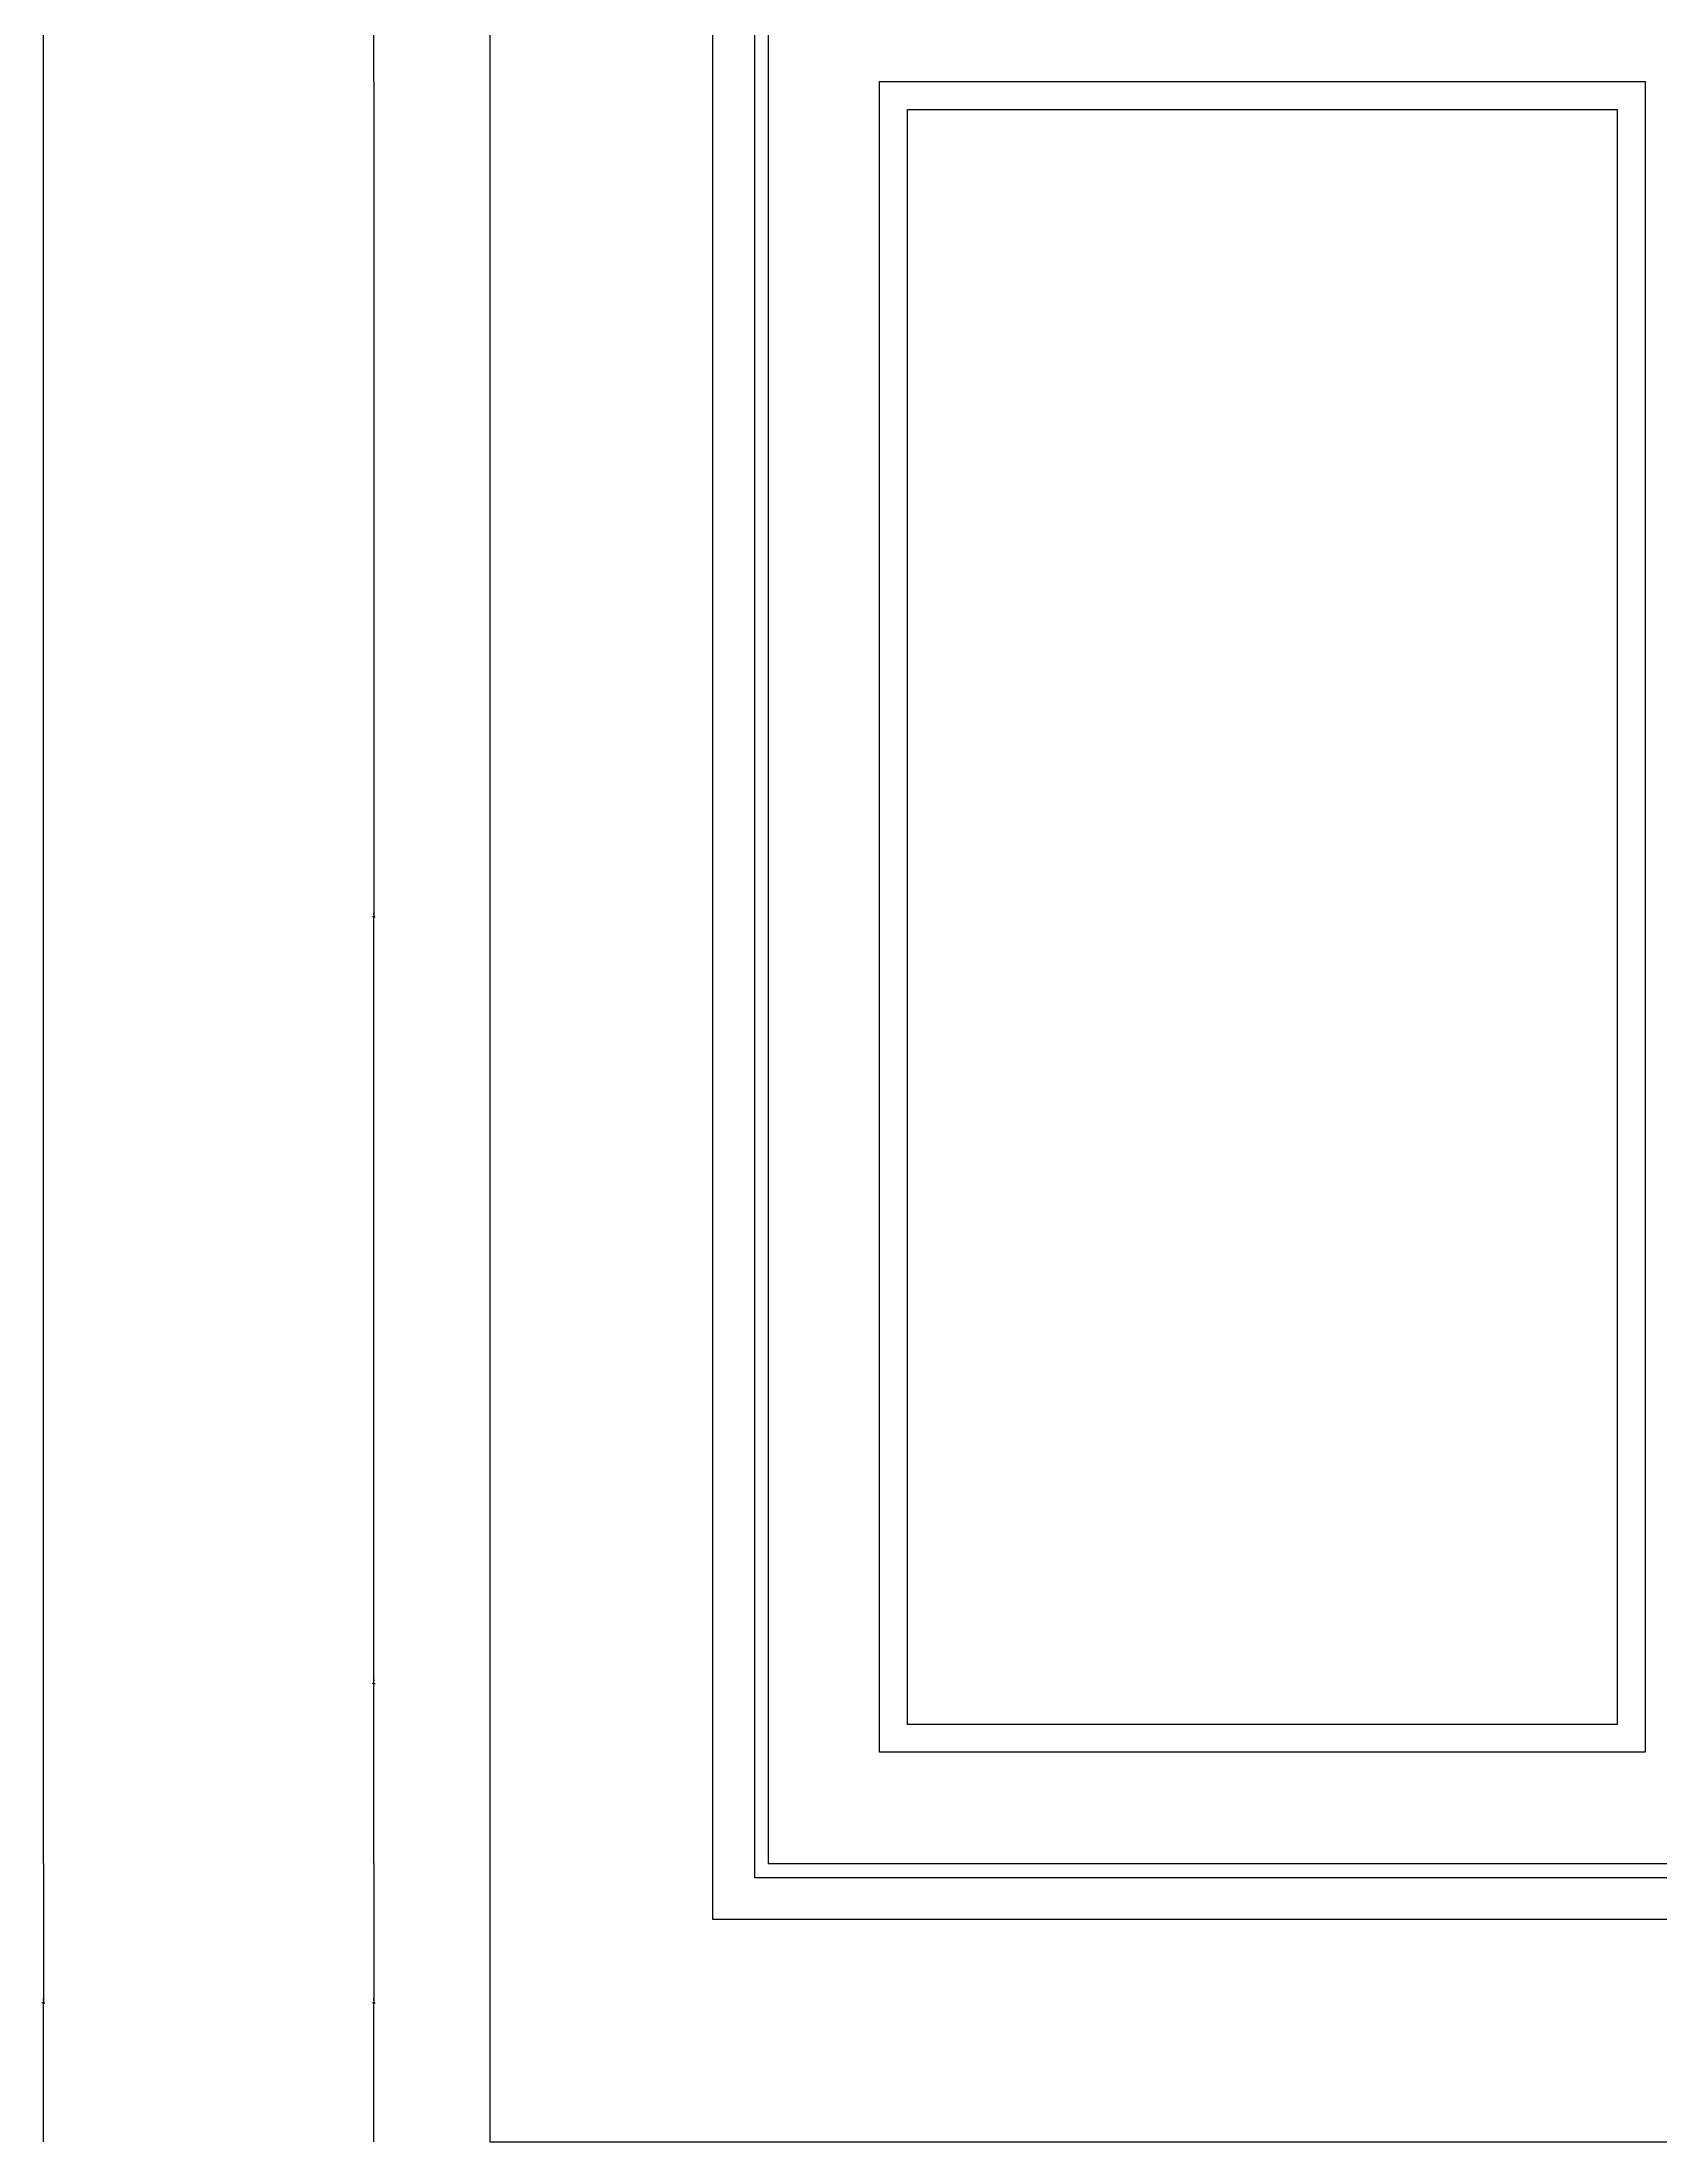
# Model space of a CAD drawing. Header units: metres. Extents: x 278 to 5235, y 197 to 7080.
# Drawn here: x 301 to 882, y 4624 to 5378 of the extents above; entities that cross this region are included whole.
import ezdxf

# ---------------------------------------------------------------- set-up
doc = ezdxf.new("R2010")
doc.units = ezdxf.units.M
for name, color, linetype in [('3', 3, 'Continuous'), ('4', 4, 'Continuous'), ('7', 7, 'Continuous'), ('BH', 3, 'Continuous'), ('DIM', 3, 'Continuous')]:
    doc.layers.add(name, color=color, linetype=linetype)
doc.dimstyles.get("Standard").update_dxf_attribs({"dimtxt": 2.5, "dimasz": 2.5, "dimexe": 1.25, "dimexo": 0.625, "dimtad": 1, "dimcen": 2.5, "dimazin": 3, "dimtfac": 1, "dimtmove": 0, "dimatfit": 3})

# ---------------------------------------------------------------- blocks, each defined once
blk = doc.blocks.new('*D51')
for p, q in [((420.47, 5363.92), (420.47, 5063.92)), ((420.22, 5063.92), (419.97, 5063.92)), ((420.47, 4763.92), (420.47, 5063.92)), ((420.47, 5063.92), (420.47, 5063.92)), ((420.72, 5063.92), (420.97, 5063.92))]:
    blk.add_line(p, q)
at = {"layer": 'Defpoints'}
for p in [(420.47, 5363.92), (420.47, 5063.92), (420.47, 4763.92)]:
    blk.add_point(p, dxfattribs=at)
at = {"layer": 'DIM', "insert": (420.47, 5065.045), "char_height": 1, "attachment_point": 5}
blk.add_mtext('0', dxfattribs=at)
blk = doc.blocks.new('*D52')
for p, q in [((301.76, 6723.92), (301.76, 5723.92)), ((301.51, 5723.92), (301.26, 5723.92)), ((301.76, 4723.92), (301.76, 5723.92)), ((301.76, 5723.92), (301.76, 5723.92)), ((302.01, 5723.92), (302.26, 5723.92))]:
    blk.add_line(p, q)
at = {"layer": 'Defpoints'}
for p in [(301.76, 6723.92), (301.76, 5723.92), (301.76, 4723.92)]:
    blk.add_point(p, dxfattribs=at)
at = {"layer": 'DIM', "insert": (301.76, 5725.045), "char_height": 1, "attachment_point": 5}
blk.add_mtext('0', dxfattribs=at)
blk = doc.blocks.new('*D59')
for p, q in [((301.76, 4723.92), (301.76, 4673.92)), ((301.51, 4673.92), (301.26, 4673.92)), ((301.76, 4623.92), (301.76, 4673.92)), ((301.76, 4673.92), (301.76, 4673.92)), ((302.01, 4673.92), (302.26, 4673.92))]:
    blk.add_line(p, q)
at = {"layer": 'Defpoints'}
for p in [(301.76, 4723.92), (301.76, 4673.92), (301.76, 4623.92)]:
    blk.add_point(p, dxfattribs=at)
at = {"layer": 'DIM', "insert": (301.76, 4675.045), "char_height": 1, "attachment_point": 5}
blk.add_mtext('0', dxfattribs=at)
blk = doc.blocks.new('*D60')
for p, q in [((420.47, 4723.92), (420.47, 4673.92)), ((420.22, 4673.92), (419.97, 4673.92)), ((420.47, 4623.92), (420.47, 4673.92)), ((420.47, 4673.92), (420.47, 4673.92)), ((420.72, 4673.92), (420.97, 4673.92))]:
    blk.add_line(p, q)
at = {"layer": 'Defpoints'}
for p in [(420.47, 4723.92), (420.47, 4673.92), (420.47, 4623.92)]:
    blk.add_point(p, dxfattribs=at)
at = {"layer": 'DIM', "insert": (420.47, 4675.045), "char_height": 1, "attachment_point": 5}
blk.add_mtext('0', dxfattribs=at)
blk = doc.blocks.new('*D63')
for p, q in [((420.22, 4788.62), (419.97, 4788.62)), ((420.47, 4763.92), (420.47, 4788.62)), ((420.47, 4723.92), (420.47, 4788.62)), ((420.47, 4788.62), (420.47, 4788.62)), ((420.72, 4788.62), (420.97, 4788.62))]:
    blk.add_line(p, q)
at = {"layer": 'Defpoints'}
for p in [(420.47, 4788.62), (420.47, 4763.92), (420.47, 4723.92)]:
    blk.add_point(p, dxfattribs=at)
at = {"layer": 'DIM', "insert": (420.47, 4789.745), "char_height": 1, "attachment_point": 5}
blk.add_mtext('0', dxfattribs=at)
blk = doc.blocks.new('*D73')
for p, q in [((420.47, 5403.92), (420.47, 5383.92)), ((420.22, 5383.92), (419.97, 5383.92)), ((420.47, 5363.92), (420.47, 5383.92)), ((420.47, 5383.92), (420.47, 5383.92)), ((420.72, 5383.92), (420.97, 5383.92))]:
    blk.add_line(p, q)
at = {"layer": 'Defpoints'}
for p in [(420.47, 5403.92), (420.47, 5383.92), (420.47, 5363.92)]:
    blk.add_point(p, dxfattribs=at)
at = {"layer": 'DIM', "insert": (420.47, 5385.045), "char_height": 1, "attachment_point": 5}
blk.add_mtext('0', dxfattribs=at)

msp = doc.modelspace()

# ---------------------------------------------------------------- hatches: boundary and pattern name
at = {"layer": 'BH'}
h = msp.add_hatch(dxfattribs=at)
h.set_pattern_fill('AR-RROOF', scale=600)
h.paths.add_polyline_path([(824.25, 6504.26), (1001.33, 6327.18, -0.16), (1232.17, 6422.8), (1232.17, 6673.23, 0.18)])
h.paths.add_polyline_path([(1523, 6327.18), (1700.08, 6504.26, 0.18), (1292.17, 6673.23), (1292.17, 6422.8, -0.16)])
h.paths.add_polyline_path([(1656.04, 6053.92), (1911.47, 6053.92, 0.18), (1742.51, 6461.84), (1565.43, 6284.75, -0.16)])
h.paths.add_polyline_path([(1657.17, 5413.92), (1912.17, 5413.92), (1912.17, 5993.92), (1657.17, 5993.92)])
h.paths.add_polyline_path([(1912.17, 5353.92), (1657.17, 5353.92), (1657.17, 4773.92), (1912.17, 4773.92)])
h.paths.add_polyline_path([(1547.17, 5353.92), (1292.17, 5353.92), (1292.17, 4773.92), (1547.17, 4773.92)])
h.paths.add_polyline_path([(1547.17, 5993.92), (1292.17, 5993.92), (1292.17, 5413.92), (1547.17, 5413.92)])
h.paths.add_polyline_path([(1232.17, 5993.92), (977.17, 5993.92), (977.17, 5413.92), (1232.17, 5413.92)])
h.paths.add_polyline_path([(1232.17, 6053.92), (1232.17, 6312.37, 0.36), (978.72, 6053.92)])
h.paths.add_polyline_path([(1292.17, 6053.92), (1545.61, 6053.92, 0.36), (1292.17, 6312.37)])
h.paths.add_polyline_path([(977.17, 5353.92), (977.17, 4773.92), (1232.17, 4773.92), (1232.17, 5353.92)])
h.paths.add_polyline_path([(867.17, 5353.92), (612.17, 5353.92), (612.17, 4773.92), (867.17, 4773.92)])
h.paths.add_polyline_path([(867.17, 5993.92), (612.17, 5993.92), (612.17, 5413.92), (867.17, 5413.92)])
h.paths.add_polyline_path([(781.82, 6461.84, 0.18), (612.86, 6053.92), (868.29, 6053.92, -0.16), (958.91, 6284.75)])

# ---------------------------------------------------------------- linework, layer by layer
at = {"layer": '3'}
msp.add_lwpolyline([(557.17, 4718.92), (1967.17, 4718.92), (1967.17, 6023.92, 1), (557.17, 6023.92)], format="xyb", close=True, dxfattribs=at)
msp.add_lwpolyline([(612.17, 4773.92), (612.17, 5353.92), (867.17, 5353.92), (867.17, 4773.92)], close=True, dxfattribs=at)
at = {"layer": '4'}
for points in [[(462.17, 4623.92), (2062.17, 4623.92), (2062.17, 6023.92, 1), (462.17, 6023.92), (462.17, 4623.92)], [(562.17, 4723.92), (1962.17, 4723.92), (1962.17, 6023.92, 1), (562.17, 6023.92)]]:
    msp.add_lwpolyline(points, format="xyb", close=True, dxfattribs=at)
at = {"layer": '7'}
msp.add_lwpolyline([(542.17, 6023.92), (542.17, 4703.92), (1982.17, 4703.92), (1982.17, 6023.92, 1)], format="xyb", close=True, dxfattribs=at)
msp.add_lwpolyline([(877.17, 5363.92), (877.17, 4763.92), (602.17, 4763.92), (602.17, 5363.92)], close=True, dxfattribs=at)

# ---------------------------------------------------------------- dimensions: what is measured, and where the dimension line sits
at = {"layer": 'DIM'}
for base, p1, p2, picture, middle in [((301.76, 5723.92), (301.76, 6723.92), (301.76, 4723.92), '*D52', (301.76, 5725.045)), ((420.47, 5383.92), (420.47, 5403.92), (420.47, 5363.92), '*D73', (420.47, 5385.045)), ((420.47, 5063.92), (420.47, 5363.92), (420.47, 4763.92), '*D51', (420.47, 5065.045)), ((420.47, 4788.62), (420.47, 4763.92), (420.47, 4723.92), '*D63', (420.47, 4789.745)), ((301.76, 4673.92), (301.76, 4723.92), (301.76, 4623.92), '*D59', (301.76, 4675.045)), ((420.47, 4673.92), (420.47, 4723.92), (420.47, 4623.92), '*D60', (420.47, 4675.045))]:
    dim = msp.add_linear_dim(base=base, p1=p1, p2=p2, dimstyle='Standard', dxfattribs=at)
    dim.commit()
    dim.dimension.update_dxf_attribs({"geometry": picture, "text_midpoint": middle})

doc.saveas('drawing.dxf')
